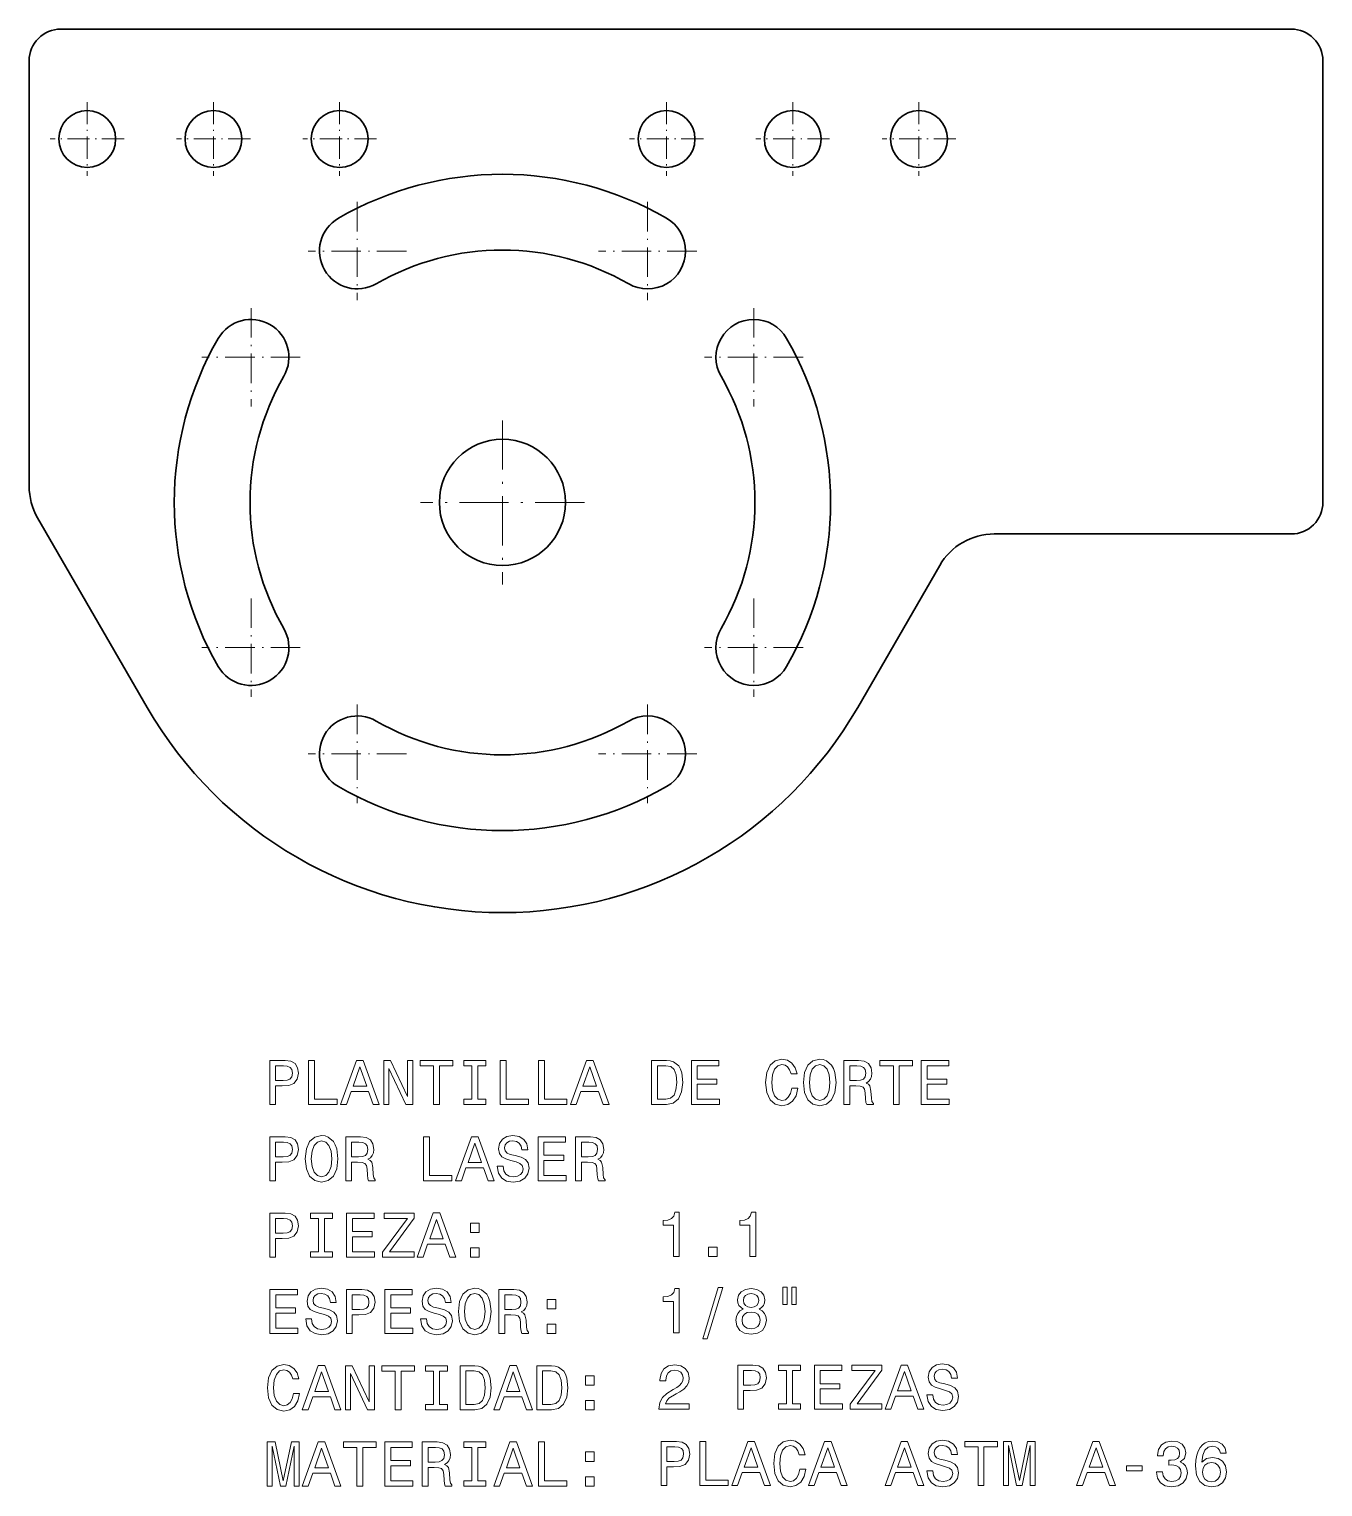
# Model space of a CAD drawing. Extents: x 15 to 1174, y 15 to 826.
# Drawn here: x 468.5 to 571, y 508.8 to 624.3 of the extents above; entities that cross this region are included whole.
import ezdxf

# ---------------------------------------------------------------- set-up
doc = ezdxf.new("R2010")
doc.units = 0
doc.linetypes.add('DASHDOT', pattern=[18.5, 12, -3, 0.5, -3])

msp = doc.modelspace()

# ---------------------------------------------------------------- linework, layer by layer
at = {"color": 7, "lineweight": 35}
for p, q in [((470.981445, 624.2901), (568.481445, 624.2901)), ((468.481445, 588.081726), (468.481445, 621.7901)), ((570.981445, 621.7901), (570.981445, 586.7901)), ((477.835632, 570.5401), (469.151306, 585.581726)), ((568.481445, 584.2901), (544.952576, 584.2901)), ((540.622437, 581.7901), (534.127258, 570.5401))]:
    msp.add_line(p, q, dxfattribs=at)
at = {"color": 7, "linetype": 'DASHDOT', "lineweight": 13, "ltscale": 0.146249}
for p, q in [((473.081451, 618.515076), (473.081451, 612.6651)), ((483.081451, 618.515076), (483.081451, 612.6651)), ((493.081451, 618.515076), (493.081451, 612.6651)), ((518.981445, 618.515076), (518.981445, 612.6651)), ((528.981445, 618.515076), (528.981445, 612.6651)), ((538.981445, 618.515076), (538.981445, 612.6651)), ((521.906433, 615.590088), (516.056458, 615.590088)), ((531.906433, 615.590088), (526.056458, 615.590088)), ((541.906433, 615.590088), (536.056458, 615.590088))]:
    msp.add_line(p, q, dxfattribs=at)
at = {"color": 7, "linetype": 'DASHDOT', "lineweight": 13, "ltscale": 0.14625}
for p, q in [((476.006439, 615.590088), (470.156433, 615.590088)), ((486.006439, 615.590088), (480.156433, 615.590088)), ((496.006439, 615.590088), (490.156433, 615.590088))]:
    msp.add_line(p, q, dxfattribs=at)
at = {"color": 7, "linetype": 'DASHDOT', "lineweight": 13, "ltscale": 0.195}
for p, q in [((494.481445, 610.608704), (494.481445, 602.808716)), ((517.481445, 610.608704), (517.481445, 602.808716)), ((498.381439, 606.708679), (490.581451, 606.708679)), ((489.96286, 598.2901), (482.162872, 598.2901)), ((489.96286, 575.2901), (482.162872, 575.2901)), ((494.481445, 570.771484), (494.481445, 562.971497)), ((517.481445, 570.771484), (517.481445, 562.971497)), ((498.381439, 566.871521), (490.581451, 566.871521))]:
    msp.add_line(p, q, dxfattribs=at)
at = {"color": 7, "linetype": 'DASHDOT', "lineweight": 13, "ltscale": 0.195001}
for p, q in [((521.38147, 606.708679), (513.581421, 606.708679)), ((486.062866, 602.190125), (486.062866, 594.390076)), ((525.900024, 602.190125), (525.900024, 594.390076)), ((529.800049, 598.2901), (522, 598.2901)), ((486.062866, 579.190125), (486.062866, 571.390076)), ((525.900024, 579.190125), (525.900024, 571.390076)), ((529.800049, 575.2901), (522, 575.2901)), ((521.38147, 566.871521), (513.581421, 566.871521))]:
    msp.add_line(p, q, dxfattribs=at)
at = {"color": 7, "linetype": 'DASHDOT', "lineweight": 13, "ltscale": 0.325}
for p, q in [((505.981445, 593.2901), (505.981445, 580.2901)), ((512.481445, 586.7901), (499.481445, 586.7901))]:
    msp.add_line(p, q, dxfattribs=at)
at = {"color": 7, "lineweight": 13}
for points in [[(487.548553, 539.077881), (488.012543, 539.077881), (488.012543, 540.555542), (488.526947, 540.555542), (489.046387, 540.58075), (489.45993, 540.757263), (489.727234, 541.10022), (489.817993, 541.569214), (489.747406, 542.00293), (489.545685, 542.320679), (489.21283, 542.512329), (488.758942, 542.577881), (487.548553, 542.577881)], [(488.632843, 542.149231), (488.935455, 542.118958), (489.157349, 542.023132), (489.288483, 541.846619), (489.333862, 541.569214), (489.283417, 541.276733), (489.147247, 541.10022), (488.915283, 541.00946), (488.597534, 540.984192), (488.012543, 540.984192), (488.012543, 542.149231)], [(490.624939, 539.077881), (492.874207, 539.077881), (492.874207, 539.501526), (491.088898, 539.501526), (491.088898, 542.577881), (490.624939, 542.577881)], [(493.151581, 539.077881), (493.61557, 539.077881), (493.983704, 540.106689), (495.380676, 540.106689), (495.74884, 539.077881), (496.2229, 539.077881), (494.941925, 542.582947), (494.427521, 542.582947)], [(494.145111, 540.5354), (494.684723, 542.078613), (495.224335, 540.5354)], [(496.570892, 539.077881), (496.989471, 539.077881), (496.989471, 541.947449), (498.330963, 539.077881), (498.870605, 539.077881), (498.870605, 542.577881), (498.44696, 542.577881), (498.44696, 539.708313), (497.120605, 542.577881), (496.570892, 542.577881)], [(500.52478, 539.077881), (500.98877, 539.077881), (500.98877, 542.154236), (502.047852, 542.154236), (502.047852, 542.577881), (499.460663, 542.577881), (499.460663, 542.154236), (500.52478, 542.154236)], [(503.560791, 539.501526), (502.915283, 539.501526), (502.915283, 539.077881), (504.670319, 539.077881), (504.670319, 539.501526), (504.02478, 539.501526), (504.02478, 542.154236), (504.670319, 542.154236), (504.670319, 542.577881), (502.915283, 542.577881), (502.915283, 542.154236), (503.560791, 542.154236)], [(505.805054, 539.077881), (508.054321, 539.077881), (508.054321, 539.501526), (506.269012, 539.501526), (506.269012, 542.577881), (505.805054, 542.577881)], [(508.841064, 539.077881), (511.090332, 539.077881), (511.090332, 539.501526), (509.305054, 539.501526), (509.305054, 542.577881), (508.841064, 542.577881)], [(511.367737, 539.077881), (511.831696, 539.077881), (512.199829, 540.106689), (513.596802, 540.106689), (513.964966, 539.077881), (514.439026, 539.077881), (513.158081, 542.582947), (512.643677, 542.582947)], [(512.361206, 540.5354), (512.900879, 542.078613), (513.440491, 540.5354)], [(518.967834, 542.577881), (517.802856, 542.577881), (517.802856, 539.077881), (518.967834, 539.077881), (519.517578, 539.188843), (519.926086, 539.526733), (520.178223, 540.076416), (520.269043, 540.827881), (520.188354, 541.594421), (520.087463, 541.897034), (519.946228, 542.139099), (519.53772, 542.466919), (519.270447, 542.547607)], [(518.932556, 542.159302), (519.315857, 542.083618), (519.578125, 541.851685), (519.734436, 541.43811), (519.784851, 540.827881), (519.72937, 540.237793), (519.573059, 539.82428), (519.305786, 539.577148), (518.932556, 539.49646), (518.271912, 539.49646), (518.271912, 542.159302)], [(520.949829, 539.077881), (523.168884, 539.077881), (523.168884, 539.501526), (521.413818, 539.501526), (521.413818, 540.686646), (522.977234, 540.686646), (522.977234, 541.105286), (521.413818, 541.105286), (521.413818, 542.154236), (523.12854, 542.154236), (523.12854, 542.577881), (520.949829, 542.577881)], [(528.897949, 540.379028), (528.797119, 539.955383), (528.630676, 539.652832), (528.398682, 539.466187), (528.126343, 539.405701), (527.798584, 539.49646), (527.541321, 539.768799), (527.369873, 540.212585), (527.314392, 540.827881), (527.369873, 541.43811), (527.536316, 541.886963), (527.793518, 542.159302), (528.126343, 542.255127), (528.368408, 542.204712), (528.575195, 542.063477), (528.736572, 541.836548), (528.847534, 541.523865), (529.32666, 541.523865), (529.175354, 542.00293), (528.913086, 542.366089), (528.555054, 542.593018), (528.126343, 542.673706), (527.591797, 542.547607), (527.183289, 542.19458), (526.921021, 541.614624), (526.830261, 540.827881), (526.921021, 540.041138), (527.183289, 539.461182), (527.591797, 539.103088), (528.126343, 538.982056), (528.595398, 539.077881), (528.973633, 539.345154), (529.240906, 539.783936), (529.382141, 540.379028)], [(529.820862, 540.827881), (529.911682, 540.041138), (530.173889, 539.461182), (530.582397, 539.103088), (531.117004, 538.982056), (531.646545, 539.103088), (532.060059, 539.461182), (532.317261, 540.041138), (532.413086, 540.827881), (532.317261, 541.609558), (532.20636, 541.927307), (532.060059, 542.189575), (531.646545, 542.547607), (531.394348, 542.638428), (531.117004, 542.673706), (530.577393, 542.547607), (530.168884, 542.19458), (529.911682, 541.614624)], [(530.305054, 540.827881), (530.360535, 541.43811), (530.526917, 541.886963), (530.784119, 542.159302), (531.117004, 542.255127), (531.444824, 542.159302), (531.702026, 541.881897), (531.868408, 541.433044), (531.928955, 540.827881), (531.868408, 540.217651), (531.702026, 539.768799), (531.444824, 539.49646), (531.117004, 539.405701), (530.784119, 539.49646), (530.526917, 539.768799), (530.360535, 540.212585)], [(533.028381, 539.077881), (533.497375, 539.077881), (533.497375, 540.555542), (533.976501, 540.555542), (534.329529, 540.540405), (534.551453, 540.469788), (534.672485, 540.303406), (534.7229, 540.005859), (534.748108, 539.551941), (534.778381, 539.254395), (534.838867, 539.077881), (535.368408, 539.077881), (535.368408, 539.173706), (535.252441, 539.314941), (535.212097, 539.577148), (535.176819, 540.142029), (535.091064, 540.560608), (534.975037, 540.691711), (534.793518, 540.787537), (534.995239, 540.913635), (535.136475, 541.090149), (535.227234, 541.312012), (535.257507, 541.579346), (535.18689, 542.00293), (534.985168, 542.320679), (534.652283, 542.512329), (534.198425, 542.577881), (533.028381, 542.577881)], [(534.067261, 542.149231), (534.374939, 542.118958), (534.591797, 542.023132), (534.727966, 541.846619), (534.773315, 541.569214), (534.7229, 541.276733), (534.586731, 541.10022), (534.354736, 541.00946), (534.037048, 540.984192), (533.497375, 540.984192), (533.497375, 542.149231)], [(536.957031, 539.077881), (537.421021, 539.077881), (537.421021, 542.154236), (538.480103, 542.154236), (538.480103, 542.577881), (535.892944, 542.577881), (535.892944, 542.154236), (536.957031, 542.154236)], [(539.166016, 539.077881), (541.38501, 539.077881), (541.38501, 539.501526), (539.629944, 539.501526), (539.629944, 540.686646), (541.193359, 540.686646), (541.193359, 541.105286), (539.629944, 541.105286), (539.629944, 542.154236), (541.344666, 542.154236), (541.344666, 542.577881), (539.166016, 542.577881)], [(487.548553, 533.031067), (488.012543, 533.031067), (488.012543, 534.508728), (488.526947, 534.508728), (489.046387, 534.533936), (489.45993, 534.710449), (489.727234, 535.053406), (489.817993, 535.5224), (489.747406, 535.956116), (489.545685, 536.273865), (489.21283, 536.465515), (488.758942, 536.531067), (487.548553, 536.531067)], [(488.632843, 536.102417), (488.935455, 536.072144), (489.157349, 535.976318), (489.288483, 535.799805), (489.333862, 535.5224), (489.283417, 535.229919), (489.147247, 535.053406), (488.915283, 534.962646), (488.597534, 534.937378), (488.012543, 534.937378), (488.012543, 536.102417)], [(490.3526, 534.781067), (490.443359, 533.994324), (490.705627, 533.414368), (491.114105, 533.056274), (491.648712, 532.935242), (492.178253, 533.056274), (492.591797, 533.414368), (492.848999, 533.994324), (492.944824, 534.781067), (492.848999, 535.562744), (492.738037, 535.880493), (492.591797, 536.142761), (492.178253, 536.500793), (491.926086, 536.591614), (491.648712, 536.626892), (491.10907, 536.500793), (490.700562, 536.147766), (490.443359, 535.56781)], [(490.836731, 534.781067), (490.892212, 535.391296), (491.058655, 535.840149), (491.315857, 536.112488), (491.648712, 536.208313), (491.976501, 536.112488), (492.233704, 535.835083), (492.400146, 535.38623), (492.460663, 534.781067), (492.400146, 534.170837), (492.233704, 533.721985), (491.976501, 533.449646), (491.648712, 533.358887), (491.315857, 533.449646), (491.058655, 533.721985), (490.892212, 534.165771)], [(493.560089, 533.031067), (494.029114, 533.031067), (494.029114, 534.508728), (494.508209, 534.508728), (494.861237, 534.493591), (495.08313, 534.422974), (495.204163, 534.256592), (495.254608, 533.959045), (495.279816, 533.505127), (495.310089, 533.207581), (495.370605, 533.031067), (495.900146, 533.031067), (495.900146, 533.126892), (495.784149, 533.268127), (495.743805, 533.530334), (495.708496, 534.095215), (495.622772, 534.513794), (495.506775, 534.644897), (495.325226, 534.740723), (495.526947, 534.866821), (495.668152, 535.043335), (495.758942, 535.265198), (495.789185, 535.532532), (495.718597, 535.956116), (495.516846, 536.273865), (495.18399, 536.465515), (494.730103, 536.531067), (493.560089, 536.531067)], [(494.598999, 536.102417), (494.906616, 536.072144), (495.123474, 535.976318), (495.259644, 535.799805), (495.305054, 535.5224), (495.254608, 535.229919), (495.118439, 535.053406), (494.886444, 534.962646), (494.568726, 534.937378), (494.029114, 534.937378), (494.029114, 536.102417)], [(499.733002, 533.031067), (501.982269, 533.031067), (501.982269, 533.454712), (500.19696, 533.454712), (500.19696, 536.531067), (499.733002, 536.531067)], [(502.259644, 533.031067), (502.723633, 533.031067), (503.091797, 534.059875), (504.48877, 534.059875), (504.856903, 533.031067), (505.330963, 533.031067), (504.049988, 536.536133), (503.535583, 536.536133)], [(503.253174, 534.488586), (503.792786, 536.031799), (504.332428, 534.488586)], [(506.031982, 534.185974), (505.573059, 534.185974), (505.67392, 533.651367), (505.926086, 533.257996), (506.314392, 533.020996), (506.838898, 532.935242), (507.358368, 533.01593), (507.746674, 533.237854), (507.993805, 533.585815), (508.084595, 534.044739), (508.008942, 534.458313), (507.797119, 534.725586), (507.454163, 534.9021), (506.995239, 535.033203), (506.601868, 535.129028), (506.344666, 535.23999), (506.198425, 535.401367), (506.153015, 535.653564), (506.198425, 535.880493), (506.329529, 536.051941), (506.53125, 536.167969), (506.808655, 536.208313), (507.091064, 536.157898), (507.312958, 536.021729), (507.459229, 535.794739), (507.529816, 535.487122), (507.98877, 535.487122), (507.98877, 535.497192), (507.908081, 535.971252), (507.671021, 536.32428), (507.297852, 536.546204), (506.793518, 536.621826), (506.33963, 536.546204), (505.986603, 536.334351), (505.759644, 536.006592), (505.678955, 535.582947), (505.744507, 535.204712), (505.936157, 534.94751), (506.23877, 534.776001), (506.652313, 534.644897), (507.060791, 534.528931), (507.368439, 534.417969), (507.555054, 534.256592), (507.620605, 533.994324), (507.560089, 533.727051), (507.403748, 533.52533), (507.166718, 533.399231), (506.85907, 533.358887), (506.516144, 533.414368), (506.253876, 533.575745), (506.087463, 533.838013)], [(508.805756, 533.031067), (511.02478, 533.031067), (511.02478, 533.454712), (509.269745, 533.454712), (509.269745, 534.639832), (510.83313, 534.639832), (510.83313, 535.058472), (509.269745, 535.058472), (509.269745, 536.107422), (510.984436, 536.107422), (510.984436, 536.531067), (508.805756, 536.531067)], [(511.776215, 533.031067), (512.245239, 533.031067), (512.245239, 534.508728), (512.724365, 534.508728), (513.077393, 534.493591), (513.299255, 534.422974), (513.420288, 534.256592), (513.470764, 533.959045), (513.495972, 533.505127), (513.526245, 533.207581), (513.586731, 533.031067), (514.116272, 533.031067), (514.116272, 533.126892), (514.000305, 533.268127), (513.959961, 533.530334), (513.924622, 534.095215), (513.838928, 534.513794), (513.7229, 534.644897), (513.541382, 534.740723), (513.743103, 534.866821), (513.884277, 535.043335), (513.975098, 535.265198), (514.00531, 535.532532), (513.934692, 535.956116), (513.732971, 536.273865), (513.400146, 536.465515), (512.946228, 536.531067), (511.776215, 536.531067)], [(512.815125, 536.102417), (513.122742, 536.072144), (513.3396, 535.976318), (513.475769, 535.799805), (513.521179, 535.5224), (513.470764, 535.229919), (513.334595, 535.053406), (513.1026, 534.962646), (512.784851, 534.937378), (512.245239, 534.937378), (512.245239, 536.102417)], [(487.548553, 526.984192), (488.012543, 526.984192), (488.012543, 528.461853), (488.526947, 528.461853), (489.046387, 528.487061), (489.45993, 528.663574), (489.727234, 529.006531), (489.817993, 529.475525), (489.747406, 529.909241), (489.545685, 530.22699), (489.21283, 530.41864), (488.758942, 530.484192), (487.548553, 530.484192)], [(491.416718, 527.407837), (490.771179, 527.407837), (490.771179, 526.984192), (492.526215, 526.984192), (492.526215, 527.407837), (491.880676, 527.407837), (491.880676, 530.060547), (492.526215, 530.060547), (492.526215, 530.484192), (490.771179, 530.484192), (490.771179, 530.060547), (491.416718, 530.060547)], [(493.625641, 526.984192), (495.844666, 526.984192), (495.844666, 527.407837), (494.08963, 527.407837), (494.08963, 528.592957), (495.653015, 528.592957), (495.653015, 529.011597), (494.08963, 529.011597), (494.08963, 530.060547), (495.804321, 530.060547), (495.804321, 530.484192), (493.625641, 530.484192)], [(496.464996, 526.984192), (498.976501, 526.984192), (498.976501, 527.407837), (497.019745, 527.407837), (498.976501, 530.085754), (498.976501, 530.484192), (496.601135, 530.484192), (496.601135, 530.060547), (498.452026, 530.060547), (496.464996, 527.387634)], [(499.223633, 526.984192), (499.687592, 526.984192), (500.055756, 528.013), (501.452728, 528.013), (501.820892, 526.984192), (502.294952, 526.984192), (501.013977, 530.489258), (500.499573, 530.489258)], [(519.521912, 527.031067), (519.980835, 527.031067), (519.980835, 530.556274), (519.637878, 530.556274), (519.547119, 530.248657), (519.36554, 530.04187), (519.088196, 529.920837), (518.704895, 529.880493), (518.704895, 529.5224), (519.521912, 529.5224)], [(525.593933, 527.031067), (526.052856, 527.031067), (526.052856, 530.556274), (525.709961, 530.556274), (525.619141, 530.248657), (525.437622, 530.04187), (525.160217, 529.920837), (524.776917, 529.880493), (524.776917, 529.5224), (525.593933, 529.5224)], [(488.632843, 530.055542), (488.935455, 530.025269), (489.157349, 529.929443), (489.288483, 529.75293), (489.333862, 529.475525), (489.283417, 529.183044), (489.147247, 529.006531), (488.915283, 528.915771), (488.597534, 528.890503), (488.012543, 528.890503), (488.012543, 530.055542)], [(500.217133, 528.441711), (500.756775, 529.984924), (501.296387, 528.441711)], [(503.444824, 528.940979), (504.140778, 528.940979), (504.140778, 529.692383), (503.444824, 529.692383)], [(503.444824, 526.984192), (504.140778, 526.984192), (504.140778, 527.735657), (503.444824, 527.735657)], [(522.30072, 527.031067), (522.996704, 527.031067), (522.996704, 527.782532), (522.30072, 527.782532)], [(487.553589, 520.937378), (489.772614, 520.937378), (489.772614, 521.361023), (488.017578, 521.361023), (488.017578, 522.546143), (489.580963, 522.546143), (489.580963, 522.964783), (488.017578, 522.964783), (488.017578, 524.013733), (489.732269, 524.013733), (489.732269, 524.437378), (487.553589, 524.437378)], [(490.851868, 522.092285), (490.392944, 522.092285), (490.493805, 521.557678), (490.745972, 521.164307), (491.134277, 520.927307), (491.658783, 520.841553), (492.178253, 520.922241), (492.566559, 521.144165), (492.81369, 521.492126), (492.904449, 521.95105), (492.828827, 522.364624), (492.617004, 522.631897), (492.274048, 522.808411), (491.815125, 522.939514), (491.421753, 523.035339), (491.164551, 523.146301), (491.018311, 523.307678), (490.9729, 523.559875), (491.018311, 523.786804), (491.149414, 523.958252), (491.351135, 524.07428), (491.62854, 524.114624), (491.91095, 524.064209), (492.132843, 523.92804), (492.279114, 523.70105), (492.349701, 523.393433), (492.808655, 523.393433), (492.808655, 523.403503), (492.727966, 523.877563), (492.490906, 524.230591), (492.117706, 524.452515), (491.613403, 524.528137), (491.159515, 524.452515), (490.806488, 524.240723), (490.579529, 523.912903), (490.49884, 523.489258), (490.564392, 523.111023), (490.756042, 522.853821), (491.058655, 522.682312), (491.472198, 522.551208), (491.880676, 522.435242), (492.188324, 522.32428), (492.374939, 522.162903), (492.440491, 521.900635), (492.379974, 521.633362), (492.223633, 521.431641), (491.986603, 521.305542), (491.678955, 521.265198), (491.336029, 521.320679), (491.073761, 521.482056), (490.907349, 521.744324)], [(493.620605, 520.937378), (494.084595, 520.937378), (494.084595, 522.415039), (494.598999, 522.415039), (495.118439, 522.440247), (495.531982, 522.61676), (495.799286, 522.959717), (495.890045, 523.428711), (495.819458, 523.862427), (495.617706, 524.180176), (495.284882, 524.371826), (494.830963, 524.437378), (493.620605, 524.437378)], [(496.661682, 520.937378), (498.880676, 520.937378), (498.880676, 521.361023), (497.125641, 521.361023), (497.125641, 522.546143), (498.689056, 522.546143), (498.689056, 522.964783), (497.125641, 522.964783), (497.125641, 524.013733), (498.840332, 524.013733), (498.840332, 524.437378), (496.661682, 524.437378)], [(499.95993, 522.092285), (499.501007, 522.092285), (499.601868, 521.557678), (499.854034, 521.164307), (500.242371, 520.927307), (500.766846, 520.841553), (501.286316, 520.922241), (501.674622, 521.144165), (501.921753, 521.492126), (502.012543, 521.95105), (501.93689, 522.364624), (501.725067, 522.631897), (501.382141, 522.808411), (500.923187, 522.939514), (500.529816, 523.035339), (500.272614, 523.146301), (500.126373, 523.307678), (500.080963, 523.559875), (500.126373, 523.786804), (500.257477, 523.958252), (500.459229, 524.07428), (500.736603, 524.114624), (501.019012, 524.064209), (501.240906, 523.92804), (501.387177, 523.70105), (501.457764, 523.393433), (501.916718, 523.393433), (501.916718, 523.403503), (501.836029, 523.877563), (501.598999, 524.230591), (501.2258, 524.452515), (500.721466, 524.528137), (500.267578, 524.452515), (499.914551, 524.240723), (499.687592, 523.912903), (499.606903, 523.489258), (499.672485, 523.111023), (499.864105, 522.853821), (500.166718, 522.682312), (500.580261, 522.551208), (500.98877, 522.435242), (501.296387, 522.32428), (501.483002, 522.162903), (501.548553, 521.900635), (501.488037, 521.633362), (501.331696, 521.431641), (501.094666, 521.305542), (500.787018, 521.265198), (500.444092, 521.320679), (500.181854, 521.482056), (500.015411, 521.744324)], [(502.496674, 522.687378), (502.587463, 521.900635), (502.849701, 521.320679), (503.258209, 520.962585), (503.792786, 520.841553), (504.322327, 520.962585), (504.73587, 521.320679), (504.993073, 521.900635), (505.088898, 522.687378), (504.993073, 523.469055), (504.882141, 523.786804), (504.73587, 524.049072), (504.322327, 524.407104), (504.07016, 524.497925), (503.792786, 524.533203), (503.253174, 524.407104), (502.844666, 524.054077), (502.587463, 523.474121)], [(505.704163, 520.937378), (506.173187, 520.937378), (506.173187, 522.415039), (506.652313, 522.415039), (507.005341, 522.399902), (507.227234, 522.329285), (507.348267, 522.162903), (507.398712, 521.865356), (507.42392, 521.411438), (507.454163, 521.113892), (507.514709, 520.937378), (508.04422, 520.937378), (508.04422, 521.033203), (507.928253, 521.174438), (507.887878, 521.436646), (507.8526, 522.001526), (507.766846, 522.420105), (507.650848, 522.551208), (507.469299, 522.647034), (507.671021, 522.773132), (507.812256, 522.949646), (507.903015, 523.171509), (507.933289, 523.438843), (507.862671, 523.862427), (507.66095, 524.180176), (507.328094, 524.371826), (506.874207, 524.437378), (505.704163, 524.437378)], [(519.521912, 520.984192), (519.980835, 520.984192), (519.980835, 524.509399), (519.637878, 524.509399), (519.547119, 524.201782), (519.36554, 523.994995), (519.088196, 523.873962), (518.704895, 523.833618), (518.704895, 523.475525), (519.521912, 523.475525)], [(521.861938, 520.515198), (522.209961, 520.515198), (523.43042, 524.580017), (523.077393, 524.580017)], [(525.059387, 522.870361), (524.802185, 522.729126), (524.625671, 522.532471), (524.514709, 522.285339), (524.47937, 521.987793), (524.560059, 521.53894), (524.792053, 521.190979), (525.170288, 520.969055), (525.684753, 520.883301), (526.194092, 520.969055), (526.572327, 521.190979), (526.804321, 521.53894), (526.890076, 521.987793), (526.849731, 522.285339), (526.743774, 522.532471), (526.562256, 522.729126), (526.310059, 522.870361), (526.511841, 522.991394), (526.653015, 523.157837), (526.73877, 523.359558), (526.769043, 523.606689), (526.688354, 523.964722), (526.476501, 524.252197), (526.133545, 524.438782), (525.684753, 524.509399), (525.230835, 524.438782), (524.887878, 524.252197), (524.671021, 523.964722), (524.595398, 523.606689), (524.620605, 523.359558), (524.70636, 523.157837)], [(528.186157, 524.610291), (528.186157, 523.238525), (528.529114, 523.238525), (528.529114, 524.610291)], [(528.917419, 524.610291), (528.917419, 523.238525), (529.25531, 523.238525), (529.25531, 524.610291)], [(494.704895, 524.008728), (495.007477, 523.978455), (495.229401, 523.882629), (495.360504, 523.706116), (495.405914, 523.428711), (495.355469, 523.13623), (495.219299, 522.959717), (494.987305, 522.868958), (494.669586, 522.843689), (494.084595, 522.843689), (494.084595, 524.008728)], [(502.980835, 522.687378), (503.036316, 523.297607), (503.202728, 523.74646), (503.45993, 524.018799), (503.792786, 524.114624), (504.120605, 524.018799), (504.377808, 523.741394), (504.54422, 523.292542), (504.604736, 522.687378), (504.54422, 522.077148), (504.377808, 521.628296), (504.120605, 521.355957), (503.792786, 521.265198), (503.45993, 521.355957), (503.202728, 521.628296), (503.036316, 522.072083)], [(506.743073, 524.008728), (507.05072, 523.978455), (507.267578, 523.882629), (507.403748, 523.706116), (507.449127, 523.428711), (507.398712, 523.13623), (507.262543, 522.959717), (507.030548, 522.868958), (506.71283, 522.843689), (506.173187, 522.843689), (506.173187, 524.008728)], [(509.516846, 522.894165), (510.21283, 522.894165), (510.21283, 523.645569), (509.516846, 523.645569)], [(525.074463, 523.566345), (525.114868, 523.788208), (525.235901, 523.959717), (525.42749, 524.065613), (525.684753, 524.105957), (525.93689, 524.065613), (526.12854, 523.959717), (526.249573, 523.788208), (526.294983, 523.566345), (526.249573, 523.339355), (526.12854, 523.162842), (525.93689, 523.046875), (525.684753, 523.011597), (525.42749, 523.051941), (525.235901, 523.162842), (525.114868, 523.339355)], [(524.963562, 521.997864), (525.008911, 522.265198), (525.155212, 522.466919), (525.382141, 522.598022), (525.684753, 522.643433), (525.9823, 522.598022), (526.209229, 522.466919), (526.355469, 522.265198), (526.405884, 521.997864), (526.355469, 521.710388), (526.209229, 521.49353), (525.9823, 521.352356), (525.684753, 521.306946), (525.382141, 521.352356), (525.155212, 521.49353), (525.008911, 521.710388)], [(509.516846, 520.937378), (510.21283, 520.937378), (510.21283, 521.688843), (509.516846, 521.688843)], [(489.429688, 516.191711), (489.328827, 515.768066), (489.162384, 515.465515), (488.930389, 515.27887), (488.658081, 515.218384), (488.330261, 515.309143), (488.073059, 515.581482), (487.901581, 516.025269), (487.8461, 516.640564), (487.901581, 517.250793), (488.068024, 517.699646), (488.325226, 517.971985), (488.658081, 518.06781), (488.900146, 518.017395), (489.106903, 517.87616), (489.268311, 517.649231), (489.379242, 517.336548), (489.858368, 517.336548), (489.707062, 517.815613), (489.444824, 518.178772), (489.086731, 518.405701), (488.658081, 518.486389), (488.123474, 518.360291), (487.714996, 518.007263), (487.452728, 517.427307), (487.361969, 516.640564), (487.452728, 515.853821), (487.714996, 515.273865), (488.123474, 514.915771), (488.658081, 514.794739), (489.127075, 514.890564), (489.505341, 515.157837), (489.772614, 515.596619), (489.913818, 516.191711)], [(490.11557, 514.890564), (490.579529, 514.890564), (490.947693, 515.919373), (492.344666, 515.919373), (492.71283, 514.890564), (493.18689, 514.890564), (491.905914, 518.39563), (491.39151, 518.39563)], [(491.10907, 516.348083), (491.648712, 517.891296), (492.188324, 516.348083)], [(493.534882, 514.890564), (493.953461, 514.890564), (493.953461, 517.760132), (495.294952, 514.890564), (495.834595, 514.890564), (495.834595, 518.390564), (495.41095, 518.390564), (495.41095, 515.520996), (494.084595, 518.390564), (493.534882, 518.390564)], [(497.48877, 514.890564), (497.952728, 514.890564), (497.952728, 517.966919), (499.01181, 517.966919), (499.01181, 518.390564), (496.424622, 518.390564), (496.424622, 517.966919), (497.48877, 517.966919)], [(500.52478, 515.314209), (499.879242, 515.314209), (499.879242, 514.890564), (501.634277, 514.890564), (501.634277, 515.314209), (500.98877, 515.314209), (500.98877, 517.966919), (501.634277, 517.966919), (501.634277, 518.390564), (499.879242, 518.390564), (499.879242, 517.966919), (500.52478, 517.966919)], [(503.78775, 518.390564), (502.622772, 518.390564), (502.622772, 514.890564), (503.78775, 514.890564), (504.337463, 515.001526), (504.745972, 515.339417), (504.998108, 515.889099), (505.088898, 516.640564), (505.008209, 517.407104), (504.907349, 517.709717), (504.766144, 517.951782), (504.357635, 518.279602), (504.090332, 518.360291)], [(503.752441, 517.971985), (504.135742, 517.896301), (504.39798, 517.664368), (504.554321, 517.250793), (504.604736, 516.640564), (504.549286, 516.050476), (504.392944, 515.636963), (504.125641, 515.389832), (503.752441, 515.309143), (503.091797, 515.309143), (503.091797, 517.971985)], [(505.295685, 514.890564), (505.759644, 514.890564), (506.127808, 515.919373), (507.52478, 515.919373), (507.892944, 514.890564), (508.367004, 514.890564), (507.086029, 518.39563), (506.571625, 518.39563)], [(506.289185, 516.348083), (506.828827, 517.891296), (507.368439, 516.348083)], [(509.859802, 518.390564), (508.694824, 518.390564), (508.694824, 514.890564), (509.859802, 514.890564), (510.409515, 515.001526), (510.818024, 515.339417), (511.07016, 515.889099), (511.16095, 516.640564), (511.080261, 517.407104), (510.979401, 517.709717), (510.838196, 517.951782), (510.429688, 518.279602), (510.162384, 518.360291)], [(509.824493, 517.971985), (510.207764, 517.896301), (510.470032, 517.664368), (510.626373, 517.250793), (510.676788, 516.640564), (510.621338, 516.050476), (510.464996, 515.636963), (510.197693, 515.389832), (509.824493, 515.309143), (509.163818, 515.309143), (509.163818, 517.971985)], [(512.552856, 516.847351), (513.24884, 516.847351), (513.24884, 517.598755), (512.552856, 517.598755)], [(518.382141, 514.937378), (520.78772, 514.937378), (520.78772, 515.371094), (518.886475, 515.371094), (518.992371, 515.608154), (519.173889, 515.80481), (519.733704, 516.162903), (520.03125, 516.314209), (520.364136, 516.531067), (520.601135, 516.783203), (520.737305, 517.08075), (520.78772, 517.41864), (520.702026, 517.842285), (520.464966, 518.17511), (520.101868, 518.386963), (519.632874, 518.462585), (519.148682, 518.376831), (518.780518, 518.139832), (518.543518, 517.761597), (518.46283, 517.262329), (518.46283, 517.191711), (518.921753, 517.191711), (518.921753, 517.232056), (518.967163, 517.575012), (519.103333, 517.827148), (519.32019, 517.988525), (519.607605, 518.044006), (519.900146, 517.993591), (520.117004, 517.867493), (520.25824, 517.670837), (520.308655, 517.423706), (520.273315, 517.191711), (520.17749, 516.994995), (520.016113, 516.823547), (519.79425, 516.672241), (519.496704, 516.510864), (519.002441, 516.198181), (518.65448, 515.865356), (518.447693, 515.461853), (518.382141, 514.952515)], [(524.620605, 514.937378), (525.084595, 514.937378), (525.084595, 516.415039), (525.598999, 516.415039), (526.118469, 516.440247), (526.531982, 516.61676), (526.799255, 516.959717), (526.890076, 517.428711), (526.819458, 517.862427), (526.617737, 518.180176), (526.284851, 518.371826), (525.830994, 518.437378), (524.620605, 518.437378)], [(525.704895, 518.008728), (526.007507, 517.978455), (526.22937, 517.882629), (526.360535, 517.706116), (526.405884, 517.428711), (526.355469, 517.13623), (526.219299, 516.959717), (525.987305, 516.868958), (525.669617, 516.843689), (525.084595, 516.843689), (525.084595, 518.008728)], [(528.48877, 515.361023), (527.843201, 515.361023), (527.843201, 514.937378), (529.598267, 514.937378), (529.598267, 515.361023), (528.952759, 515.361023), (528.952759, 518.013733), (529.598267, 518.013733), (529.598267, 518.437378), (527.843201, 518.437378), (527.843201, 518.013733), (528.48877, 518.013733)], [(530.697693, 514.937378), (532.916687, 514.937378), (532.916687, 515.361023), (531.161682, 515.361023), (531.161682, 516.546143), (532.725098, 516.546143), (532.725098, 516.964783), (531.161682, 516.964783), (531.161682, 518.013733), (532.876343, 518.013733), (532.876343, 518.437378), (530.697693, 518.437378)], [(533.537048, 514.937378), (536.048584, 514.937378), (536.048584, 515.361023), (534.091797, 515.361023), (536.048584, 518.03894), (536.048584, 518.437378), (533.673218, 518.437378), (533.673218, 518.013733), (535.524048, 518.013733), (533.537048, 515.34082)], [(536.295654, 514.937378), (536.759644, 514.937378), (537.127808, 515.966187), (538.52478, 515.966187), (538.892944, 514.937378), (539.367004, 514.937378), (538.085999, 518.442444), (537.571594, 518.442444)], [(537.289185, 516.394897), (537.828796, 517.93811), (538.368469, 516.394897)], [(540.067993, 516.092285), (539.60907, 516.092285), (539.709961, 515.557678), (539.962097, 515.164307), (540.350403, 514.927307), (540.874939, 514.841553), (541.394409, 514.922241), (541.782715, 515.144165), (542.029846, 515.492126), (542.120605, 515.95105), (542.044983, 516.364624), (541.83313, 516.631897), (541.490173, 516.808411), (541.03125, 516.939514), (540.637878, 517.035339), (540.380676, 517.146301), (540.234436, 517.307678), (540.189026, 517.559875), (540.234436, 517.786804), (540.36554, 517.958252), (540.567261, 518.07428), (540.844666, 518.114624), (541.127075, 518.064209), (541.348999, 517.92804), (541.495239, 517.70105), (541.565857, 517.393433), (542.02478, 517.393433), (542.02478, 517.403503), (541.944092, 517.877563), (541.707031, 518.230591), (541.333862, 518.452515), (540.829529, 518.528137), (540.375671, 518.452515), (540.022644, 518.240723), (539.795654, 517.912903), (539.714966, 517.489258), (539.780518, 517.111023), (539.972168, 516.853821), (540.27478, 516.682312), (540.688354, 516.551208), (541.096802, 516.435242), (541.40448, 516.32428), (541.591064, 516.162903), (541.656616, 515.900635), (541.59613, 515.633362), (541.439758, 515.431641), (541.202759, 515.305542), (540.895081, 515.265198), (540.552185, 515.320679), (540.289917, 515.482056), (540.123474, 515.744324)], [(512.552856, 514.890564), (513.24884, 514.890564), (513.24884, 515.642029), (512.552856, 515.642029)], [(487.351868, 508.843719), (487.740204, 508.843719), (487.740204, 512.020935), (488.395813, 508.843719), (488.829529, 508.843719), (489.480103, 512.020935), (489.480103, 508.843719), (489.873474, 508.843719), (489.873474, 512.34375), (489.258209, 512.34375), (488.612671, 509.257263), (487.972198, 512.34375), (487.351868, 512.34375)], [(490.11557, 508.843719), (490.579529, 508.843719), (490.947693, 509.872528), (492.344666, 509.872528), (492.71283, 508.843719), (493.18689, 508.843719), (491.905914, 512.348755), (491.39151, 512.348755)], [(491.10907, 510.301208), (491.648712, 511.844452), (492.188324, 510.301208)], [(494.452728, 508.843719), (494.916718, 508.843719), (494.916718, 511.920074), (495.9758, 511.920074), (495.9758, 512.34375), (493.388611, 512.34375), (493.388611, 511.920074), (494.452728, 511.920074)], [(496.661682, 508.843719), (498.880676, 508.843719), (498.880676, 509.267365), (497.125641, 509.267365), (497.125641, 510.452515), (498.689056, 510.452515), (498.689056, 510.871094), (497.125641, 510.871094), (497.125641, 511.920074), (498.840332, 511.920074), (498.840332, 512.34375), (496.661682, 512.34375)], [(499.632141, 508.843719), (500.101135, 508.843719), (500.101135, 510.321381), (500.580261, 510.321381), (500.933289, 510.306244), (501.155182, 510.235657), (501.276215, 510.069214), (501.32666, 509.771667), (501.351868, 509.31778), (501.382141, 509.020233), (501.442657, 508.843719), (501.972198, 508.843719), (501.972198, 508.939545), (501.856201, 509.08075), (501.815857, 509.342987), (501.780548, 509.907837), (501.694824, 510.326416), (501.578827, 510.45755), (501.397247, 510.553375), (501.598999, 510.679443), (501.740204, 510.855957), (501.830963, 511.077881), (501.861237, 511.345154), (501.790619, 511.768799), (501.588898, 512.086487), (501.256042, 512.278137), (500.802155, 512.34375), (499.632141, 512.34375)], [(500.671021, 511.915039), (500.978668, 511.884796), (501.195526, 511.788971), (501.331696, 511.612457), (501.377075, 511.335083), (501.32666, 511.042572), (501.190491, 510.866058), (500.958496, 510.775269), (500.640778, 510.750061), (500.101135, 510.750061), (500.101135, 511.915039)], [(503.560791, 509.267365), (502.915283, 509.267365), (502.915283, 508.843719), (504.670319, 508.843719), (504.670319, 509.267365), (504.02478, 509.267365), (504.02478, 511.920074), (504.670319, 511.920074), (504.670319, 512.34375), (502.915283, 512.34375), (502.915283, 511.920074), (503.560791, 511.920074)], [(505.295685, 508.843719), (505.759644, 508.843719), (506.127808, 509.872528), (507.52478, 509.872528), (507.892944, 508.843719), (508.367004, 508.843719), (507.086029, 512.348755), (506.571625, 512.348755)], [(506.289185, 510.301208), (506.828827, 511.844452), (507.368439, 510.301208)], [(508.841064, 508.843719), (511.090332, 508.843719), (511.090332, 509.267365), (509.305054, 509.267365), (509.305054, 512.34375), (508.841064, 512.34375)], [(518.548584, 508.890564), (519.012512, 508.890564), (519.012512, 510.368225), (519.526917, 510.368225), (520.046387, 510.393433), (520.459961, 510.569946), (520.727234, 510.912903), (520.817993, 511.381927), (520.747375, 511.815643), (520.545654, 512.133362), (520.21283, 512.325012), (519.758911, 512.390564), (518.548584, 512.390564)], [(519.632874, 511.961884), (519.935425, 511.931641), (520.157349, 511.835815), (520.288452, 511.659302), (520.333862, 511.381927), (520.283447, 511.089417), (520.147278, 510.912903), (519.915283, 510.822113), (519.597534, 510.796906), (519.012512, 510.796906), (519.012512, 511.961884)], [(521.624939, 508.890564), (523.874207, 508.890564), (523.874207, 509.314209), (522.088928, 509.314209), (522.088928, 512.390564), (521.624939, 512.390564)], [(524.151611, 508.890564), (524.61554, 508.890564), (524.983704, 509.919373), (526.380676, 509.919373), (526.74884, 508.890564), (527.2229, 508.890564), (525.941956, 512.39563), (525.42749, 512.39563)], [(525.145081, 510.348053), (525.684753, 511.891296), (526.224365, 510.348053)], [(529.53772, 510.191711), (529.43689, 509.768097), (529.270447, 509.465485), (529.038452, 509.2789), (528.766113, 509.218384), (528.438354, 509.309143), (528.181091, 509.581482), (528.009644, 510.025299), (527.954163, 510.640564), (528.009644, 511.250793), (528.176086, 511.699646), (528.433289, 511.971985), (528.766113, 512.06781), (529.00824, 512.017395), (529.214966, 511.87616), (529.376343, 511.6492), (529.487305, 511.336517), (529.966431, 511.336517), (529.815125, 511.815643), (529.552856, 512.178772), (529.194824, 512.405701), (528.766113, 512.486389), (528.231567, 512.360291), (527.823059, 512.007263), (527.560791, 511.427307), (527.470032, 510.640564), (527.560791, 509.853821), (527.823059, 509.273834), (528.231567, 508.915771), (528.766113, 508.794739), (529.235168, 508.890564), (529.613403, 509.157867), (529.880676, 509.596619), (530.021912, 510.191711)], [(530.223633, 508.890564), (530.687622, 508.890564), (531.055786, 509.919373), (532.452759, 509.919373), (532.820862, 508.890564), (533.294983, 508.890564), (532.013977, 512.39563), (531.499573, 512.39563)], [(531.217163, 510.348053), (531.756775, 511.891296), (532.296387, 510.348053)], [(536.295654, 508.890564), (536.759644, 508.890564), (537.127808, 509.919373), (538.52478, 509.919373), (538.892944, 508.890564), (539.367004, 508.890564), (538.085999, 512.39563), (537.571594, 512.39563)], [(537.289185, 510.348053), (537.828796, 511.891296), (538.368469, 510.348053)], [(540.067993, 510.045471), (539.60907, 510.045471), (539.709961, 509.510895), (539.962097, 509.117523), (540.350403, 508.880463), (540.874939, 508.794739), (541.394409, 508.875427), (541.782715, 509.097351), (542.029846, 509.445312), (542.120605, 509.904266), (542.044983, 510.31781), (541.83313, 510.585083), (541.490173, 510.761597), (541.03125, 510.892731), (540.637878, 510.988556), (540.380676, 511.099487), (540.234436, 511.260895), (540.189026, 511.513031), (540.234436, 511.73999), (540.36554, 511.911469), (540.567261, 512.027466), (540.844666, 512.06781), (541.127075, 512.017395), (541.348999, 511.881195), (541.495239, 511.654266), (541.565857, 511.346619), (542.02478, 511.346619), (542.02478, 511.356689), (541.944092, 511.83078), (541.707031, 512.183777), (541.333862, 512.405701), (540.829529, 512.481323), (540.375671, 512.405701), (540.022644, 512.193848), (539.795654, 511.866058), (539.714966, 511.442444), (539.780518, 511.064209), (539.972168, 510.806976), (540.27478, 510.635529), (540.688354, 510.504395), (541.096802, 510.388397), (541.40448, 510.277466), (541.591064, 510.116058), (541.656616, 509.853821), (541.59613, 509.586517), (541.439758, 509.384796), (541.202759, 509.258728), (540.895081, 509.218384), (540.552185, 509.273834), (540.289917, 509.435242), (540.123474, 509.697479)], [(543.668884, 508.890564), (544.132874, 508.890564), (544.132874, 511.966919), (545.191956, 511.966919), (545.191956, 512.390564), (542.604736, 512.390564), (542.604736, 511.966919), (543.668884, 511.966919)], [(545.676086, 508.890564), (546.064392, 508.890564), (546.064392, 512.06781), (546.720032, 508.890564), (547.153748, 508.890564), (547.804321, 512.06781), (547.804321, 508.890564), (548.197693, 508.890564), (548.197693, 512.390564), (547.582397, 512.390564), (546.93689, 509.304108), (546.296387, 512.390564), (545.676086, 512.390564)], [(551.475769, 508.890564), (551.939758, 508.890564), (552.307922, 509.919373), (553.704895, 509.919373), (554.073059, 508.890564), (554.547119, 508.890564), (553.266113, 512.39563), (552.751709, 512.39563)], [(552.469299, 510.348053), (553.008911, 511.891296), (553.548584, 510.348053)], [(557.810059, 509.98999), (557.810059, 509.954681), (557.890747, 509.47052), (558.127808, 509.107422), (558.500977, 508.875427), (558.995239, 508.789703), (559.519714, 508.875427), (559.913086, 509.097351), (560.165283, 509.450348), (560.256042, 509.904266), (560.215698, 510.201813), (560.104736, 510.443878), (559.923218, 510.630463), (559.681091, 510.766632), (560.008911, 511.038971), (560.124939, 511.472687), (560.049255, 511.866058), (559.832397, 512.163635), (559.47937, 512.35022), (558.995239, 512.415771), (558.541321, 512.335083), (558.193359, 512.113159), (557.966431, 511.760162), (557.890747, 511.291138), (557.890747, 511.255829), (558.3396, 511.255829), (558.379944, 511.578613), (558.511108, 511.810608), (558.7229, 511.951813), (559.020447, 512.002258), (559.282715, 511.961884), (559.474365, 511.855988), (559.590332, 511.684509), (559.635742, 511.452515), (559.590332, 511.205414), (559.469299, 511.038971), (559.257507, 510.93811), (558.970032, 510.907867), (558.773315, 510.912903), (558.773315, 510.514496), (559.020447, 510.524567), (559.338196, 510.479187), (559.575195, 510.358154), (559.716431, 510.161469), (559.766846, 509.904266), (559.711365, 509.611755), (559.565125, 509.394897), (559.33313, 509.258728), (559.025513, 509.213318), (558.707764, 509.263763), (558.475769, 509.41507), (558.329529, 509.657135), (558.274048, 509.98999)], [(563.327393, 511.447479), (563.231567, 511.855988), (563.009644, 512.158569), (562.666687, 512.35022), (562.2229, 512.415771), (561.925354, 512.380493), (561.668152, 512.284668), (561.441223, 512.128296), (561.249573, 511.906403), (561.098267, 511.629028), (560.987305, 511.291138), (560.916687, 510.892731), (560.896545, 510.443878), (560.977234, 509.727753), (561.224365, 509.208282), (561.622742, 508.895599), (562.167419, 508.789703), (562.656616, 508.880463), (563.029846, 509.117523), (563.271912, 509.490723), (563.357605, 509.964783), (563.271912, 510.443878), (563.039917, 510.812042), (562.681824, 511.044037), (562.238037, 511.124725), (561.758911, 511.023834), (561.400879, 510.736389), (561.476501, 511.291138), (561.637878, 511.689545), (561.88501, 511.926575), (562.227966, 512.007263), (562.480103, 511.966919), (562.671753, 511.861023), (562.797852, 511.684509), (562.863403, 511.447479)], [(512.552856, 510.800507), (513.24884, 510.800507), (513.24884, 511.551941), (512.552856, 511.551941)], [(562.868408, 509.959717), (562.812988, 509.641998), (562.671753, 509.399933), (562.444824, 509.238556), (562.162354, 509.18811), (561.864807, 509.238556), (561.637878, 509.394897), (561.491638, 509.636963), (561.446228, 509.954681), (561.496704, 510.267365), (561.637878, 510.504395), (561.869873, 510.655701), (562.182556, 510.711182), (562.454895, 510.655701), (562.671753, 510.50943), (562.812988, 510.2724)], [(512.552856, 508.843719), (513.24884, 508.843719), (513.24884, 509.595154), (512.552856, 509.595154)], [(555.434692, 510.045471), (556.655151, 510.045471), (556.655151, 510.443878), (555.434692, 510.443878)]]:
    msp.add_lwpolyline(points, close=True, dxfattribs=at)
at = {"color": 7, "lineweight": 35}
for centre, radius in [((473.081451, 615.590088), 2.25), ((483.081451, 615.590088), 2.25), ((493.081451, 615.590088), 2.25), ((518.981445, 615.590088), 2.25), ((528.981445, 615.590088), 2.25), ((538.981445, 615.590088), 2.25), ((505.981445, 586.7901), 5)]:
    msp.add_circle(centre, radius, dxfattribs=at)
for centre, radius, start, end in [((470.981445, 621.7901), 2.5, 90.000003, 180.000005), ((568.481445, 621.7901), 2.5, 0, 90.000003), ((505.981445, 586.7901), 26, 60.000002, 120.000003), ((494.481445, 606.708679), 3, 120.000003, 299.999998), ((517.481445, 606.708679), 3, 239.999997, 60.000002), ((505.981445, 586.7901), 20, 60.000002, 120.000003), ((486.062866, 598.2901), 3, 329.999999, 149.999997), ((525.900024, 598.2901), 3, 30.000001, 210.000003), ((505.981445, 586.7901), 26, 149.999997, 210.000003), ((505.981445, 586.7901), 26, 329.999999, 30.000001), ((505.981445, 586.7901), 20, 149.999997, 210.000003), ((505.981445, 586.7901), 20, 329.999999, 30.000001), ((473.481445, 588.081726), 5, 180.000005, 210.000003), ((568.481445, 586.7901), 2.5, 269.999997, 360), ((544.952576, 579.2901), 5, 90.000003, 149.999997), ((486.062866, 575.2901), 3, 210.000003, 30.000001), ((525.900024, 575.2901), 3, 149.999997, 329.999999), ((505.981445, 586.7901), 32.5, 210.000003, 329.999999), ((494.481445, 566.871521), 3, 60.000002, 239.999997), ((505.981445, 586.7901), 20, 239.999997, 299.999998), ((517.481445, 566.871521), 3, 299.999998, 120.000003), ((505.981445, 586.7901), 26, 239.999997, 299.999998)]:
    msp.add_arc(centre, radius, start, end, dxfattribs=at)

doc.saveas('drawing.dxf')
